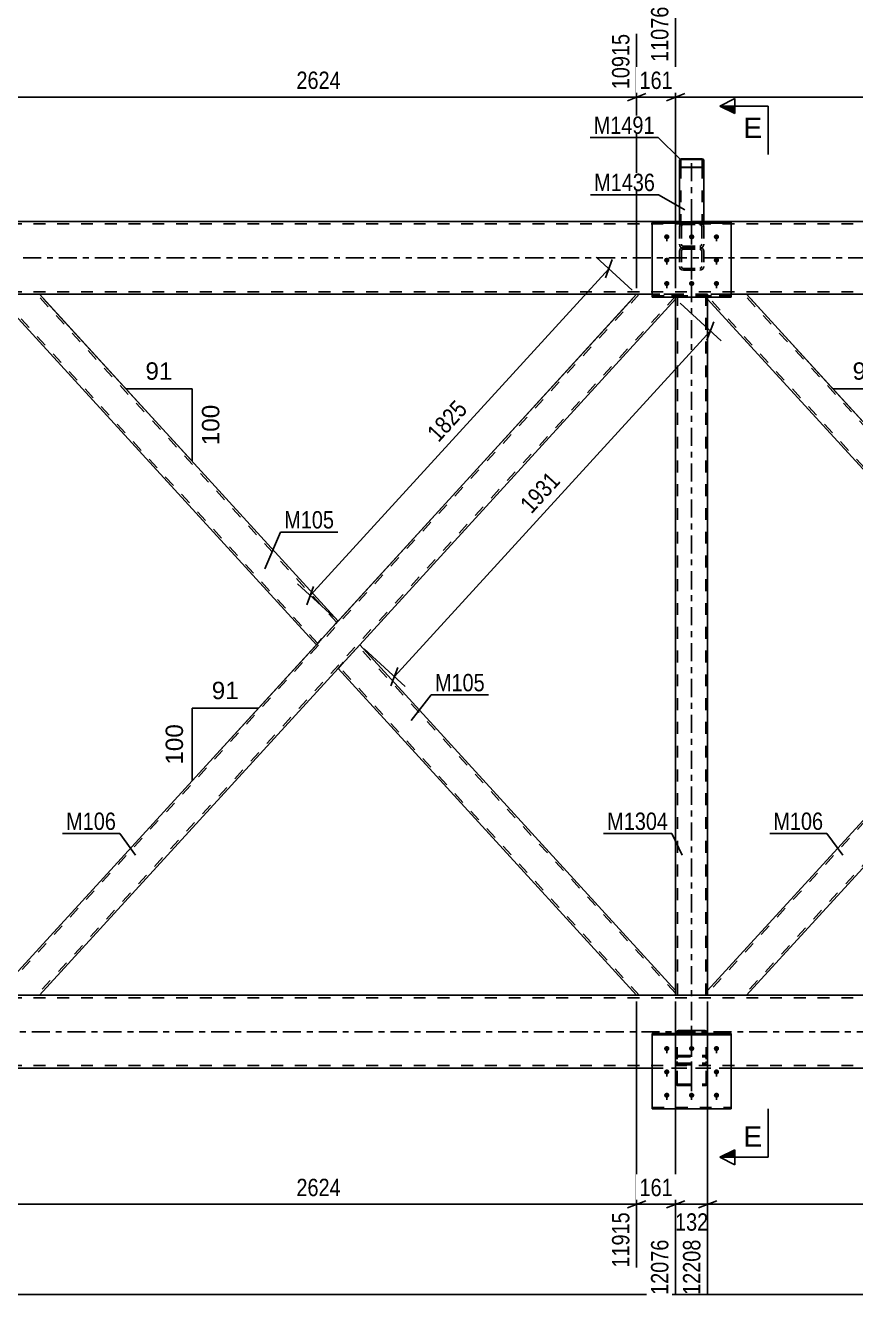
# Model space of a CAD drawing. Header units: millimetres. Extents: x -81 to 760, y -449 to 145.
# Drawn here: x 335.8 to 472.7, y -171.6 to 38.3 of the extents above; entities that cross this region are included whole.
import ezdxf

# ---------------------------------------------------------------- set-up
doc = ezdxf.new("R2010")
doc.units = ezdxf.units.MM
doc.linetypes.add('DXK_LINE_DOT2', pattern=[3.9198, 1.9599, -1.9599])
doc.linetypes.add('DXK_LINE_DOT3', pattern=[5.9187, 2.979, -0.9799, 0.9799, -0.9799])
doc.styles.add('Arial', font='ARIAL.TTF', dxfattribs={"height": 0.2})
doc.styles.add('Arial Narrow', font='ARIALN.TTF', dxfattribs={"height": 0.2})

# ---------------------------------------------------------------- blocks, each defined once
blk = doc.blocks.new('Part-122569792-3537 - 3516')
at = {"color": 2, "linetype": 'Continuous'}
for p, q in [((443.7, 16.23), (443.67, 16.16)), ((443.67, 16.16), (443.67, 5.95)), ((443.67, 15.05), (443.7, 14.99)), ((443.81, 16.28), (443.7, 16.23)), ((443.7, 14.99), (443.81, 14.93)), ((443.96, 16.32), (443.81, 16.28)), ((443.81, 14.93), (443.96, 14.89)), ((443.91, 16.16), (443.93, 16.19)), ((443.91, 16.16), (443.91, 15.05)), ((443.93, 15.02), (443.91, 15.05)), ((443.93, 16.19), (443.98, 16.22)), ((443.98, 14.99), (443.93, 15.02)), ((444.15, 16.34), (443.96, 16.32)), ((443.96, 14.89), (444.15, 14.88)), ((443.98, 16.22), (444.05, 16.24)), ((444.05, 14.97), (443.98, 14.99)), ((444.05, 16.24), (444.15, 16.25)), ((444.15, 14.97), (444.05, 14.97)), ((444.15, 16.34), (447.19, 16.34)), ((444.15, 16.25), (447.19, 16.25)), ((444.15, 14.97), (447.19, 14.97)), ((444.15, 14.88), (447.19, 14.88)), ((447.37, 16.32), (447.19, 16.34)), ((447.19, 16.25), (447.28, 16.24)), ((447.28, 14.97), (447.19, 14.97)), ((447.19, 14.88), (447.37, 14.89)), ((447.28, 16.24), (447.36, 16.22)), ((447.36, 14.99), (447.28, 14.97)), ((447.36, 16.22), (447.41, 16.19)), ((447.41, 15.02), (447.36, 14.99)), ((447.53, 16.28), (447.37, 16.32)), ((447.37, 14.89), (447.53, 14.93)), ((447.41, 16.19), (447.43, 16.16)), ((447.43, 15.05), (447.41, 15.02)), ((447.43, 16.16), (447.43, 15.05)), ((447.63, 16.23), (447.53, 16.28)), ((447.53, 14.93), (447.63, 14.99)), ((447.67, 16.16), (447.63, 16.23)), ((447.63, 14.99), (447.67, 15.05)), ((447.67, 16.16), (447.67, 5.95))]:
    blk.add_line(p, q, dxfattribs=at)
at = {"color": 7, "linetype": 'DXK_LINE_DOT2'}
for p, q in [((443.91, 15.05), (443.91, 5.69)), ((447.43, 15.05), (447.43, 5.69)), ((447.67, 6), (443.67, 6)), ((443.67, 5.95), (443.67, 5.69)), ((443.67, 5.83), (443.91, 5.83)), ((443.7, 5.62), (443.67, 5.69)), ((443.81, 5.57), (443.7, 5.62)), ((443.96, 5.53), (443.81, 5.57)), ((443.91, 5.69), (443.93, 5.66)), ((443.93, 5.66), (443.98, 5.63)), ((444.15, 5.51), (443.96, 5.53)), ((443.98, 5.63), (444.05, 5.61)), ((444.05, 5.61), (444.15, 5.6)), ((444.15, 5.6), (447.19, 5.6)), ((444.15, 5.51), (447.19, 5.51)), ((447.19, 5.6), (447.28, 5.61)), ((447.37, 5.53), (447.19, 5.51)), ((447.28, 5.61), (447.36, 5.63)), ((447.36, 5.63), (447.41, 5.66)), ((447.53, 5.57), (447.37, 5.53)), ((447.41, 5.66), (447.43, 5.69)), ((447.43, 5.83), (447.67, 5.83)), ((447.63, 5.62), (447.53, 5.57)), ((447.67, 5.69), (447.63, 5.62)), ((447.67, 5.95), (447.67, 5.69))]:
    blk.add_line(p, q, dxfattribs=at)
at = {"color": 7, "linetype": 'DXK_LINE_DOT3'}
blk.add_line((445.67, 15.61), (445.67, 5.51), dxfattribs=at)
blk = doc.blocks.new('Bolt-122569792-3679 - 3516')
at = {"linetype": 'Continuous'}
for points in [[(441.57, -129.97), (441.66, -129.98), (441.75, -130), (441.83, -130.05), (441.89, -130.1), (441.95, -130.17), (441.99, -130.25), (442, -130.34), (442, -130.42), (441.99, -130.51), (441.95, -130.59), (441.89, -130.66), (441.83, -130.72), (441.75, -130.76), (441.66, -130.79), (441.57, -130.79), (441.48, -130.79), (441.39, -130.76), (441.31, -130.72), (441.24, -130.66), (441.19, -130.59), (441.15, -130.51), (441.13, -130.42), (441.13, -130.34), (441.15, -130.25), (441.19, -130.17), (441.24, -130.1), (441.31, -130.05), (441.39, -130), (441.48, -129.98)], [(445.67, -129.97), (445.76, -129.98), (445.85, -130), (445.93, -130.05), (445.99, -130.1), (446.05, -130.17), (446.09, -130.25), (446.1, -130.34), (446.1, -130.42), (446.09, -130.51), (446.05, -130.59), (445.99, -130.66), (445.93, -130.72), (445.85, -130.76), (445.76, -130.79), (445.67, -130.79), (445.58, -130.79), (445.49, -130.76), (445.41, -130.72), (445.34, -130.66), (445.29, -130.59), (445.25, -130.51), (445.23, -130.42), (445.23, -130.34), (445.25, -130.25), (445.29, -130.17), (445.34, -130.1), (445.41, -130.05), (445.49, -130), (445.58, -129.98)], [(449.77, -129.97), (449.86, -129.98), (449.95, -130), (450.03, -130.05), (450.09, -130.1), (450.15, -130.17), (450.19, -130.25), (450.2, -130.34), (450.2, -130.42), (450.19, -130.51), (450.15, -130.59), (450.09, -130.66), (450.03, -130.72), (449.95, -130.76), (449.86, -130.79), (449.77, -130.79), (449.68, -130.79), (449.59, -130.76), (449.51, -130.72), (449.44, -130.66), (449.39, -130.59), (449.35, -130.51), (449.33, -130.42), (449.33, -130.34), (449.35, -130.25), (449.39, -130.17), (449.44, -130.1), (449.51, -130.05), (449.59, -130), (449.68, -129.98)], [(441.57, -133.82), (441.66, -133.83), (441.75, -133.86), (441.83, -133.9), (441.89, -133.96), (441.95, -134.03), (441.99, -134.11), (442, -134.19), (442, -134.28), (441.99, -134.36), (441.95, -134.44), (441.89, -134.51), (441.83, -134.57), (441.75, -134.61), (441.66, -134.64), (441.57, -134.65), (441.48, -134.64), (441.39, -134.61), (441.31, -134.57), (441.24, -134.51), (441.19, -134.44), (441.15, -134.36), (441.13, -134.28), (441.13, -134.19), (441.15, -134.11), (441.19, -134.03), (441.24, -133.96), (441.31, -133.9), (441.39, -133.86), (441.48, -133.83)], [(449.77, -133.82), (449.86, -133.83), (449.95, -133.86), (450.03, -133.9), (450.09, -133.96), (450.15, -134.03), (450.19, -134.11), (450.2, -134.19), (450.2, -134.28), (450.19, -134.36), (450.15, -134.44), (450.09, -134.51), (450.03, -134.57), (449.95, -134.61), (449.86, -134.64), (449.77, -134.65), (449.68, -134.64), (449.59, -134.61), (449.51, -134.57), (449.44, -134.51), (449.39, -134.44), (449.35, -134.36), (449.33, -134.28), (449.33, -134.19), (449.35, -134.11), (449.39, -134.03), (449.44, -133.96), (449.51, -133.9), (449.59, -133.86), (449.68, -133.83)], [(441.57, -137.67), (441.66, -137.68), (441.75, -137.71), (441.83, -137.75), (441.89, -137.81), (441.95, -137.88), (441.99, -137.96), (442, -138.04), (442, -138.13), (441.99, -138.21), (441.95, -138.29), (441.89, -138.36), (441.83, -138.42), (441.75, -138.46), (441.66, -138.49), (441.57, -138.5), (441.48, -138.49), (441.39, -138.46), (441.31, -138.42), (441.24, -138.36), (441.19, -138.29), (441.15, -138.21), (441.13, -138.13), (441.13, -138.04), (441.15, -137.96), (441.19, -137.88), (441.24, -137.81), (441.31, -137.75), (441.39, -137.71), (441.48, -137.68)], [(445.67, -137.67), (445.76, -137.68), (445.85, -137.71), (445.93, -137.75), (445.99, -137.81), (446.05, -137.88), (446.09, -137.96), (446.1, -138.04), (446.1, -138.13), (446.09, -138.21), (446.05, -138.29), (445.99, -138.36), (445.93, -138.42), (445.85, -138.46), (445.76, -138.49), (445.67, -138.5), (445.58, -138.49), (445.49, -138.46), (445.41, -138.42), (445.34, -138.36), (445.29, -138.29), (445.25, -138.21), (445.23, -138.13), (445.23, -138.04), (445.25, -137.96), (445.29, -137.88), (445.34, -137.81), (445.41, -137.75), (445.49, -137.71), (445.58, -137.68)], [(449.77, -137.67), (449.86, -137.68), (449.95, -137.71), (450.03, -137.75), (450.09, -137.81), (450.15, -137.88), (450.19, -137.96), (450.2, -138.04), (450.2, -138.13), (450.19, -138.21), (450.15, -138.29), (450.09, -138.36), (450.03, -138.42), (449.95, -138.46), (449.86, -138.49), (449.77, -138.5), (449.68, -138.49), (449.59, -138.46), (449.51, -138.42), (449.44, -138.36), (449.39, -138.29), (449.35, -138.21), (449.33, -138.13), (449.33, -138.04), (449.35, -137.96), (449.39, -137.88), (449.44, -137.81), (449.51, -137.75), (449.59, -137.71), (449.68, -137.68)]]:
    blk.add_hatch(color=1, dxfattribs=at).paths.add_polyline_path(points)
at = {"color": 1, "linetype": 'Continuous'}
for p, q in [((441.57, -129.98), (441.57, -131.12)), ((445.67, -129.98), (445.67, -131.12)), ((449.77, -129.98), (449.77, -131.12)), ((441.57, -133.84), (441.57, -134.97)), ((449.77, -133.84), (449.77, -134.97)), ((441.57, -137.69), (441.57, -138.82)), ((445.67, -137.69), (445.67, -138.82)), ((449.77, -137.69), (449.77, -138.82))]:
    blk.add_line(p, q, dxfattribs=at)
blk = doc.blocks.new('Bolt-122569792-3686 - 3516')
at = {"color": 1, "linetype": 'DXK_LINE_DOT2'}
for p, q in [((441.57, 3.87), (441.57, 2.74)), ((445.67, 3.87), (445.67, 2.74)), ((449.77, 3.87), (449.77, 2.74)), ((441.57, 0.02), (441.57, -1.11)), ((449.77, 0.02), (449.77, -1.11)), ((441.57, -3.83), (441.57, -4.97)), ((445.67, -3.83), (445.67, -4.97)), ((449.77, -3.83), (449.77, -4.97))]:
    blk.add_line(p, q, dxfattribs=at)
blk = doc.blocks.new('Bolt-122569792-3688 - 3516')
at = {"linetype": 'Continuous'}
for points in [[(441.57, 3.89), (441.66, 3.88), (441.75, 3.85), (441.83, 3.81), (441.89, 3.75), (441.95, 3.68), (441.99, 3.6), (442, 3.52), (442, 3.43), (441.99, 3.35), (441.95, 3.27), (441.89, 3.2), (441.83, 3.14), (441.75, 3.1), (441.66, 3.07), (441.57, 3.06), (441.48, 3.07), (441.39, 3.1), (441.31, 3.14), (441.24, 3.2), (441.19, 3.27), (441.15, 3.35), (441.13, 3.43), (441.13, 3.52), (441.15, 3.6), (441.19, 3.68), (441.24, 3.75), (441.31, 3.81), (441.39, 3.85), (441.48, 3.88)], [(445.67, 3.89), (445.76, 3.88), (445.85, 3.85), (445.93, 3.81), (445.99, 3.75), (446.05, 3.68), (446.09, 3.6), (446.1, 3.52), (446.1, 3.43), (446.09, 3.35), (446.05, 3.27), (445.99, 3.2), (445.93, 3.14), (445.85, 3.1), (445.76, 3.07), (445.67, 3.06), (445.58, 3.07), (445.49, 3.1), (445.41, 3.14), (445.34, 3.2), (445.29, 3.27), (445.25, 3.35), (445.23, 3.43), (445.23, 3.52), (445.25, 3.6), (445.29, 3.68), (445.34, 3.75), (445.41, 3.81), (445.49, 3.85), (445.58, 3.88)], [(449.77, 3.89), (449.86, 3.88), (449.95, 3.85), (450.03, 3.81), (450.09, 3.75), (450.15, 3.68), (450.19, 3.6), (450.2, 3.52), (450.2, 3.43), (450.19, 3.35), (450.15, 3.27), (450.09, 3.2), (450.03, 3.14), (449.95, 3.1), (449.86, 3.07), (449.77, 3.06), (449.68, 3.07), (449.59, 3.1), (449.51, 3.14), (449.44, 3.2), (449.39, 3.27), (449.35, 3.35), (449.33, 3.43), (449.33, 3.52), (449.35, 3.6), (449.39, 3.68), (449.44, 3.75), (449.51, 3.81), (449.59, 3.85), (449.68, 3.88)], [(441.57, 0.04), (441.66, 0.03), (441.75, 0), (441.83, -0.04), (441.89, -0.1), (441.95, -0.17), (441.99, -0.25), (442, -0.33), (442, -0.42), (441.99, -0.5), (441.95, -0.58), (441.89, -0.65), (441.83, -0.71), (441.75, -0.75), (441.66, -0.78), (441.57, -0.79), (441.48, -0.78), (441.39, -0.75), (441.31, -0.71), (441.24, -0.65), (441.19, -0.58), (441.15, -0.5), (441.13, -0.42), (441.13, -0.33), (441.15, -0.25), (441.19, -0.17), (441.24, -0.1), (441.31, -0.04), (441.39, 0), (441.48, 0.03)], [(449.77, 0.04), (449.86, 0.03), (449.95, 0), (450.03, -0.04), (450.09, -0.1), (450.15, -0.17), (450.19, -0.25), (450.2, -0.33), (450.2, -0.42), (450.19, -0.5), (450.15, -0.58), (450.09, -0.65), (450.03, -0.71), (449.95, -0.75), (449.86, -0.78), (449.77, -0.79), (449.68, -0.78), (449.59, -0.75), (449.51, -0.71), (449.44, -0.65), (449.39, -0.58), (449.35, -0.5), (449.33, -0.42), (449.33, -0.33), (449.35, -0.25), (449.39, -0.17), (449.44, -0.1), (449.51, -0.04), (449.59, 0), (449.68, 0.03)], [(441.57, -3.81), (441.66, -3.82), (441.75, -3.85), (441.83, -3.89), (441.89, -3.95), (441.95, -4.02), (441.99, -4.1), (442, -4.19), (442, -4.27), (441.99, -4.36), (441.95, -4.43), (441.89, -4.5), (441.83, -4.56), (441.75, -4.61), (441.66, -4.63), (441.57, -4.64), (441.48, -4.63), (441.39, -4.61), (441.31, -4.56), (441.24, -4.5), (441.19, -4.43), (441.15, -4.36), (441.13, -4.27), (441.13, -4.19), (441.15, -4.1), (441.19, -4.02), (441.24, -3.95), (441.31, -3.89), (441.39, -3.85), (441.48, -3.82)], [(445.67, -3.81), (445.76, -3.82), (445.85, -3.85), (445.93, -3.89), (445.99, -3.95), (446.05, -4.02), (446.09, -4.1), (446.1, -4.19), (446.1, -4.27), (446.09, -4.36), (446.05, -4.43), (445.99, -4.5), (445.93, -4.56), (445.85, -4.61), (445.76, -4.63), (445.67, -4.64), (445.58, -4.63), (445.49, -4.61), (445.41, -4.56), (445.34, -4.5), (445.29, -4.43), (445.25, -4.36), (445.23, -4.27), (445.23, -4.19), (445.25, -4.1), (445.29, -4.02), (445.34, -3.95), (445.41, -3.89), (445.49, -3.85), (445.58, -3.82)], [(449.77, -3.81), (449.86, -3.82), (449.95, -3.85), (450.03, -3.89), (450.09, -3.95), (450.15, -4.02), (450.19, -4.1), (450.2, -4.19), (450.2, -4.27), (450.19, -4.36), (450.15, -4.43), (450.09, -4.5), (450.03, -4.56), (449.95, -4.61), (449.86, -4.63), (449.77, -4.64), (449.68, -4.63), (449.59, -4.61), (449.51, -4.56), (449.44, -4.5), (449.39, -4.43), (449.35, -4.36), (449.33, -4.27), (449.33, -4.19), (449.35, -4.1), (449.39, -4.02), (449.44, -3.95), (449.51, -3.89), (449.59, -3.85), (449.68, -3.82)]]:
    blk.add_hatch(color=1, dxfattribs=at).paths.add_polyline_path(points)
at = {"color": 1, "linetype": 'Continuous'}
for p, q in [((441.57, 3.87), (441.57, 2.74)), ((445.67, 3.87), (445.67, 2.74)), ((449.77, 3.87), (449.77, 2.74)), ((441.57, 0.02), (441.57, -1.11)), ((449.77, 0.02), (449.77, -1.11)), ((441.57, -3.83), (441.57, -4.97)), ((445.67, -3.83), (445.67, -4.97)), ((449.77, -3.83), (449.77, -4.97))]:
    blk.add_line(p, q, dxfattribs=at)
blk = doc.blocks.new('Bolt-122569792-3687 - 3516')
at = {"color": 1, "linetype": 'DXK_LINE_DOT2'}
for p, q in [((441.57, -129.98), (441.57, -131.12)), ((445.67, -129.98), (445.67, -131.12)), ((449.77, -129.98), (449.77, -131.12)), ((441.57, -133.84), (441.57, -134.97)), ((449.77, -133.84), (449.77, -134.97)), ((441.57, -137.69), (441.57, -138.83)), ((445.67, -137.69), (445.67, -138.83)), ((449.77, -137.69), (449.77, -138.83))]:
    blk.add_line(p, q, dxfattribs=at)
blk = doc.blocks.new('Part-122569792-3715 - 3516')
at = {"color": 2, "linetype": 'Continuous'}
for p, q in [((443.67, 6), (0, 6)), ((578.17, 6), (447.67, 6)), ((439.17, -6), (218.83, -6)), ((578.17, -6), (452.17, -6))]:
    blk.add_line(p, q, dxfattribs=at)
at = {"color": 7, "linetype": 'DXK_LINE_DOT2'}
for p, q in [((578.17, 5.6), (0, 5.6)), ((447.67, 6), (443.67, 6)), ((578.17, -5.6), (0, -5.6)), ((452.17, -6), (439.17, -6))]:
    blk.add_line(p, q, dxfattribs=at)
at = {"color": 7, "linetype": 'DXK_LINE_DOT3'}
blk.add_line((-2, 0), (578.17, 0), dxfattribs=at)
blk = doc.blocks.new('Part-122569792-3720 - 3516')
at = {"color": 2, "linetype": 'Continuous'}
for p, q in [((578.17, -121.6), (-35.2, -121.6)), ((439.17, -133.6), (224.77, -133.6)), ((578.17, -133.6), (452.17, -133.6))]:
    blk.add_line(p, q, dxfattribs=at)
at = {"color": 7, "linetype": 'DXK_LINE_DOT2'}
for p, q in [((578.17, -122), (-40, -122)), ((578.17, -133.2), (-40, -133.2)), ((578.17, -133.6), (-27.5, -133.6)), ((452.17, -133.6), (439.17, -133.6))]:
    blk.add_line(p, q, dxfattribs=at)
at = {"color": 7, "linetype": 'DXK_LINE_DOT3'}
blk.add_line((-42, -127.6), (578.17, -127.6), dxfattribs=at)
blk = doc.blocks.new('Part-122569792-3852 - 3516')
at = {"color": 7, "linetype": 'DXK_LINE_DOT3'}
blk.add_line((445.67, 7.12), (445.67, -3.58), dxfattribs=at)
at = {"color": 7, "linetype": 'DXK_LINE_DOT2'}
for p, q in [((443.67, 5.15), (443.72, 5.41)), ((443.67, 5.15), (443.67, -1.43)), ((444.01, 5.28), (443.99, 5.15)), ((443.99, 5.15), (443.99, -1.43)), ((444.06, 5.78), (444.31, 5.83)), ((444.31, 5.49), (444.18, 5.46)), ((444.31, 5.83), (447.03, 5.83)), ((444.31, 5.49), (447.03, 5.49)), ((447.03, 5.83), (447.27, 5.78)), ((447.15, 5.46), (447.03, 5.49)), ((447.35, 5.15), (447.32, 5.28)), ((447.35, 5.15), (447.35, -1.43)), ((447.62, 5.41), (447.67, 5.15)), ((447.67, 5.15), (447.67, -1.43)), ((443.72, 1.99), (443.67, 2.25)), ((443.99, 2.25), (444.01, 2.12)), ((447.32, 2.12), (447.35, 2.25)), ((447.67, 2.25), (447.62, 1.99)), ((443.72, 1.35), (443.67, 1.12)), ((443.85, 1.55), (443.72, 1.35)), ((444.06, 1.68), (443.85, 1.55)), ((443.99, 1.12), (444.01, 1.24)), ((444.01, 1.24), (444.08, 1.33)), ((444.31, 1.72), (444.06, 1.68)), ((444.31, 1.57), (444.06, 1.62)), ((444.08, 1.33), (444.18, 1.4)), ((444.18, 1.94), (444.31, 1.91)), ((444.18, 1.4), (444.31, 1.42)), ((444.31, 1.91), (447.03, 1.91)), ((444.31, 1.72), (447.03, 1.72)), ((444.31, 1.57), (447.03, 1.57)), ((444.31, 1.42), (447.03, 1.42)), ((447.03, 1.91), (447.15, 1.94)), ((447.27, 1.68), (447.03, 1.72)), ((447.27, 1.62), (447.03, 1.57)), ((447.03, 1.42), (447.15, 1.4)), ((447.15, 1.4), (447.25, 1.33)), ((447.25, 1.33), (447.32, 1.24)), ((447.48, 1.55), (447.27, 1.68)), ((447.32, 1.24), (447.35, 1.12)), ((447.62, 1.35), (447.48, 1.55)), ((447.67, 1.12), (447.62, 1.35)), ((443.67, -1.43), (443.72, -1.66)), ((443.72, -1.66), (443.85, -1.86)), ((443.85, -1.86), (444.06, -1.99)), ((444.01, -1.55), (443.99, -1.43)), ((444.08, -1.65), (444.01, -1.55)), ((444.06, -1.99), (444.31, -2.04)), ((444.18, -1.71), (444.08, -1.65)), ((444.31, -1.74), (444.18, -1.71)), ((444.31, -1.74), (447.03, -1.74)), ((444.31, -2.04), (447.03, -2.04)), ((447.15, -1.71), (447.03, -1.74)), ((447.03, -2.04), (447.27, -1.99)), ((447.25, -1.65), (447.15, -1.71)), ((447.32, -1.55), (447.25, -1.65)), ((447.27, -1.99), (447.48, -1.86)), ((447.35, -1.43), (447.32, -1.55)), ((447.48, -1.86), (447.62, -1.66)), ((447.62, -1.66), (447.67, -1.43))]:
    blk.add_line(p, q, dxfattribs=at)
for centre, radius, start, end in [((444.33, 5.17), 0.662, 114.32, 159.2417), ((444.32, 5.16), 0.331, 114.32, 159.2417), ((447.01, 5.16), 0.331, 20.7583, 65.68), ((447, 5.17), 0.662, 20.7583, 65.68), ((444.32, 2.24), 0.331, 200.7583, 245.68), ((447.01, 2.24), 0.331, 294.32, 339.2417), ((444.33, 2.23), 0.662, 200.7583, 245.68), ((447, 2.23), 0.662, 294.32, 339.2417)]:
    blk.add_arc(centre, radius, start, end, dxfattribs=at)
blk = doc.blocks.new('Part-122569792-3723 - 3516')
at = {"color": 2, "linetype": 'Continuous'}
for p, q in [((452.17, -127.91), (439.17, -127.91)), ((439.17, -127.91), (439.17, -140.34)), ((452.17, -140.34), (452.17, -127.91)), ((439.17, -128.13), (452.17, -128.13)), ((439.17, -140.34), (452.17, -140.34))]:
    blk.add_line(p, q, dxfattribs=at)
at = {"color": 7, "linetype": 'DXK_LINE_DOT2'}
blk.add_line((439.17, -140.12), (452.17, -140.12), dxfattribs=at)
blk = doc.blocks.new('Part-122569792-3789 - 3516')
at = {"color": 7, "linetype": 'DXK_LINE_DOT2'}
for p, q in [((439.17, -6.48), (439.17, 5.95)), ((439.17, 5.95), (452.17, 5.95)), ((439.17, 5.73), (452.17, 5.73)), ((452.17, -6.48), (452.17, 5.95)), ((452.17, -6.26), (439.17, -6.26)), ((452.17, -6.48), (439.17, -6.48))]:
    blk.add_line(p, q, dxfattribs=at)
blk = doc.blocks.new('Part-122569792-3792 - 3516')
at = {"color": 7, "linetype": 'DXK_LINE_DOT2'}
for p, q in [((439.17, -140.34), (439.17, -127.91)), ((452.17, -127.91), (439.17, -127.91)), ((452.17, -140.34), (452.17, -127.91)), ((439.17, -128.13), (452.17, -128.13)), ((439.17, -140.12), (452.17, -140.12)), ((452.17, -140.34), (439.17, -140.34))]:
    blk.add_line(p, q, dxfattribs=at)
blk = doc.blocks.new('Part-122569792-3795 - 3516')
at = {"color": 2, "linetype": 'Continuous'}
for p, q in [((452.17, 5.95), (439.17, 5.95)), ((439.17, 5.95), (439.17, -6.48)), ((439.17, 5.73), (452.17, 5.73)), ((452.17, -6.48), (452.17, 5.95)), ((439.17, -6.48), (452.17, -6.48))]:
    blk.add_line(p, q, dxfattribs=at)
at = {"color": 7, "linetype": 'DXK_LINE_DOT2'}
blk.add_line((439.17, -6.26), (452.17, -6.26), dxfattribs=at)
blk = doc.blocks.new('Part-122569792-3798 - 3516')
at = {"color": 7, "linetype": 'DXK_LINE_DOT2'}
for p, q in [((443.06, -127.75), (443.03, -127.94)), ((443.03, -136.04), (443.03, -127.94)), ((443.27, -127.94), (443.29, -127.84)), ((443.27, -136.04), (443.27, -127.94)), ((443.29, -127.84), (443.34, -127.76)), ((443.51, -127.43), (443.32, -127.47)), ((443.34, -127.76), (443.41, -127.7)), ((443.41, -127.7), (443.51, -127.69)), ((443.51, -127.43), (447.83, -127.43)), ((443.51, -127.69), (447.83, -127.69)), ((448.01, -127.47), (447.83, -127.43)), ((447.83, -127.69), (447.92, -127.7)), ((447.92, -127.7), (448, -127.76)), ((448, -127.76), (448.05, -127.84)), ((448.05, -127.84), (448.07, -127.94)), ((448.07, -136.04), (448.07, -127.94)), ((448.31, -127.94), (448.27, -127.75)), ((448.31, -136.04), (448.31, -127.94)), ((443.03, -131.99), (443.06, -131.81)), ((443.06, -131.81), (443.17, -131.67)), ((443.17, -131.67), (443.32, -131.57)), ((443.29, -131.9), (443.27, -131.99)), ((443.34, -131.83), (443.29, -131.9)), ((443.32, -131.57), (443.51, -131.53)), ((443.41, -131.78), (443.34, -131.83)), ((443.51, -131.76), (443.41, -131.78)), ((443.51, -131.53), (447.83, -131.53)), ((443.51, -131.76), (447.83, -131.76)), ((447.83, -131.53), (448.01, -131.57)), ((447.92, -131.78), (447.83, -131.76)), ((448, -131.83), (447.92, -131.78)), ((448.05, -131.9), (448, -131.83)), ((448.01, -131.57), (448.17, -131.67)), ((448.07, -131.99), (448.05, -131.9)), ((448.17, -131.67), (448.27, -131.81)), ((448.27, -131.81), (448.31, -131.99)), ((443.03, -132.54), (443.06, -132.73)), ((443.29, -132.64), (443.27, -132.54)), ((443.34, -132.72), (443.29, -132.64)), ((443.32, -133.01), (443.51, -133.05)), ((443.41, -132.77), (443.34, -132.72)), ((443.51, -132.79), (443.41, -132.77)), ((443.51, -132.79), (447.83, -132.79)), ((443.51, -133.05), (447.83, -133.05)), ((447.92, -132.77), (447.83, -132.79)), ((447.83, -133.05), (448.01, -133.01)), ((448, -132.72), (447.92, -132.77)), ((448.05, -132.64), (448, -132.72)), ((448.07, -132.54), (448.05, -132.64)), ((448.27, -132.73), (448.31, -132.54)), ((443.06, -136.22), (443.03, -136.04)), ((443.17, -136.36), (443.06, -136.22)), ((443.32, -136.46), (443.17, -136.36)), ((443.27, -136.04), (443.29, -136.13)), ((443.29, -136.13), (443.34, -136.2)), ((443.34, -136.2), (443.41, -136.25)), ((443.41, -136.25), (443.51, -136.27)), ((443.51, -136.27), (447.83, -136.27)), ((447.83, -136.27), (447.92, -136.25)), ((447.92, -136.25), (448, -136.2)), ((448, -136.2), (448.05, -136.13)), ((448.17, -136.36), (448.01, -136.46)), ((448.05, -136.13), (448.07, -136.04)), ((448.27, -136.22), (448.17, -136.36)), ((448.31, -136.04), (448.27, -136.22)), ((443.51, -136.5), (443.32, -136.46)), ((443.51, -136.5), (447.83, -136.5)), ((448.01, -136.46), (447.83, -136.5))]:
    blk.add_line(p, q, dxfattribs=at)
at = {"color": 7, "linetype": 'DXK_LINE_DOT3'}
blk.add_line((445.67, -137.43), (445.67, -126.82), dxfattribs=at)
at = {"color": 7, "linetype": 'DXK_LINE_DOT2'}
for centre, start, end in [((443.53, -127.92), 114.32, 159.2417), ((447.81, -127.92), 20.7583, 65.68), ((443.53, -132.56), 200.7583, 245.68), ((447.81, -132.56), 294.32, 339.2417)]:
    blk.add_arc(centre, 0.496, start, end, dxfattribs=at)
blk = doc.blocks.new('Part-122569792-3801 - 3516')
at = {"color": 7, "linetype": 'DXK_LINE_DOT3'}
blk.add_line((445.67, -3.58), (445.67, 7.12), dxfattribs=at)
at = {"color": 7, "linetype": 'DXK_LINE_DOT2'}
for p, q in [((443.71, 5.35), (443.67, 5.15)), ((443.67, 5.15), (443.67, -1.43)), ((443.72, 5.41), (443.71, 5.35)), ((443.99, 5.15), (444.01, 5.28)), ((443.99, 5.15), (443.99, -1.43)), ((444.31, 5.83), (444.06, 5.77)), ((444.18, 5.46), (444.31, 5.49)), ((444.31, 5.83), (447.03, 5.83)), ((444.31, 5.49), (447.03, 5.49)), ((447.27, 5.77), (447.03, 5.83)), ((447.03, 5.49), (447.15, 5.46)), ((447.32, 5.28), (447.35, 5.15)), ((447.35, 5.15), (447.35, -1.43)), ((447.63, 5.35), (447.62, 5.41)), ((447.67, 5.15), (447.63, 5.35)), ((447.67, 5.15), (447.67, -1.43)), ((443.67, 2.25), (443.72, 1.99)), ((444.01, 2.12), (443.99, 2.25)), ((447.35, 2.25), (447.32, 2.12)), ((447.62, 1.99), (447.67, 2.25)), ((443.67, 1.12), (443.72, 1.35)), ((443.72, 1.35), (443.85, 1.55)), ((443.85, 1.55), (444.06, 1.68)), ((444.01, 1.24), (443.99, 1.12)), ((444.08, 1.33), (444.01, 1.24)), ((444.06, 1.68), (444.31, 1.72)), ((444.06, 1.62), (444.31, 1.57)), ((444.18, 1.4), (444.08, 1.33)), ((444.31, 1.91), (444.18, 1.94)), ((444.31, 1.42), (444.18, 1.4)), ((444.31, 1.91), (447.03, 1.91)), ((444.31, 1.72), (447.03, 1.72)), ((444.31, 1.57), (447.03, 1.57)), ((444.31, 1.42), (447.03, 1.42)), ((447.15, 1.94), (447.03, 1.91)), ((447.03, 1.72), (447.27, 1.68)), ((447.03, 1.57), (447.27, 1.62)), ((447.15, 1.4), (447.03, 1.42)), ((447.25, 1.33), (447.15, 1.4)), ((447.32, 1.24), (447.25, 1.33)), ((447.27, 1.68), (447.48, 1.55)), ((447.35, 1.12), (447.32, 1.24)), ((447.48, 1.55), (447.62, 1.35)), ((447.62, 1.35), (447.67, 1.12)), ((443.72, -1.67), (443.67, -1.43)), ((443.85, -1.86), (443.72, -1.67)), ((444.06, -1.99), (443.85, -1.86)), ((443.99, -1.43), (444.01, -1.55)), ((444.01, -1.55), (444.08, -1.65)), ((444.31, -2.04), (444.06, -1.99)), ((444.08, -1.65), (444.18, -1.71)), ((444.18, -1.71), (444.31, -1.74)), ((444.31, -1.74), (447.03, -1.74)), ((444.31, -2.04), (447.03, -2.04)), ((447.03, -1.74), (447.15, -1.71)), ((447.27, -1.99), (447.03, -2.04)), ((447.15, -1.71), (447.25, -1.65)), ((447.25, -1.65), (447.32, -1.55)), ((447.48, -1.86), (447.27, -1.99)), ((447.32, -1.55), (447.35, -1.43)), ((447.62, -1.67), (447.48, -1.86)), ((447.67, -1.43), (447.62, -1.67))]:
    blk.add_line(p, q, dxfattribs=at)
for centre, radius, start, end in [((444.33, 5.17), 0.662, 114.32, 159.2417), ((444.32, 5.16), 0.331, 114.32, 159.2417), ((447.01, 5.16), 0.331, 20.7583, 65.68), ((447, 5.17), 0.662, 20.7583, 65.68), ((444.32, 2.24), 0.331, 200.7583, 245.68), ((447.01, 2.24), 0.331, 294.32, 339.2417), ((444.33, 2.23), 0.662, 200.7583, 245.68), ((447, 2.23), 0.662, 294.32, 339.2417)]:
    blk.add_arc(centre, radius, start, end, dxfattribs=at)
blk = doc.blocks.new('Part-122569792-3831 - 3516')
at = {"color": 2, "linetype": 'Continuous'}
for p, q in [((390.91, -63.8), (387.33, -67.71)), ((443.03, -120.8), (390.91, -63.8)), ((436.6, -121.6), (387.33, -67.71)), ((443.03, -121.6), (443.03, -120.8))]:
    blk.add_line(p, q, dxfattribs=at)
at = {"color": 7, "linetype": 'DXK_LINE_DOT2'}
for p, q in [((443.03, -121.27), (390.69, -64.04)), ((387.55, -67.48), (387.57, -67.46)), ((437.04, -121.6), (387.55, -67.48)), ((443.03, -121.6), (436.6, -121.6)), ((443.03, -121.6), (443.03, -121.57))]:
    blk.add_line(p, q, dxfattribs=at)
blk = doc.blocks.new('Part-122569792-3849 - 3516')
at = {"color": 2, "linetype": 'Continuous'}
for p, q in [((443.03, -127.91), (443.06, -127.74)), ((443.32, -127.47), (443.51, -127.43)), ((443.51, -127.43), (447.83, -127.43)), ((447.83, -127.43), (448.01, -127.47)), ((448.27, -127.74), (448.3, -127.91))]:
    blk.add_line(p, q, dxfattribs=at)
at = {"color": 7, "linetype": 'DXK_LINE_DOT2'}
for p, q in [((443.03, -127.94), (443.03, -127.91)), ((443.03, -136.04), (443.03, -127.94)), ((443.29, -127.84), (443.27, -127.94)), ((443.27, -136.04), (443.27, -127.94)), ((443.34, -127.76), (443.29, -127.84)), ((443.41, -127.7), (443.34, -127.76)), ((443.51, -127.68), (443.41, -127.7)), ((443.51, -127.68), (447.83, -127.68)), ((447.92, -127.7), (447.83, -127.68)), ((448, -127.76), (447.92, -127.7)), ((448.05, -127.84), (448, -127.76)), ((448.07, -127.94), (448.05, -127.84)), ((448.07, -136.04), (448.07, -127.94)), ((448.3, -127.91), (448.31, -127.94)), ((448.31, -136.04), (448.31, -127.94)), ((443.06, -131.81), (443.03, -131.98)), ((443.17, -131.67), (443.06, -131.81)), ((443.32, -131.57), (443.17, -131.67)), ((443.27, -131.98), (443.29, -131.9)), ((443.29, -131.9), (443.34, -131.83)), ((443.51, -131.53), (443.32, -131.57)), ((443.34, -131.83), (443.41, -131.78)), ((443.41, -131.78), (443.51, -131.76)), ((443.51, -131.53), (447.83, -131.53)), ((443.51, -131.76), (447.83, -131.76)), ((448.01, -131.57), (447.83, -131.53)), ((447.83, -131.76), (447.92, -131.78)), ((447.92, -131.78), (448, -131.83)), ((448, -131.83), (448.05, -131.9)), ((448.17, -131.67), (448.01, -131.57)), ((448.05, -131.9), (448.07, -131.98)), ((448.27, -131.81), (448.17, -131.67)), ((448.31, -131.98), (448.27, -131.81)), ((443.06, -132.73), (443.03, -132.54)), ((443.27, -132.54), (443.29, -132.64)), ((443.29, -132.64), (443.34, -132.72)), ((443.51, -133.05), (443.32, -133.01)), ((443.34, -132.72), (443.41, -132.77)), ((443.41, -132.77), (443.51, -132.79)), ((443.51, -132.79), (447.83, -132.79)), ((443.51, -133.05), (447.83, -133.05)), ((447.83, -132.79), (447.92, -132.77)), ((448.01, -133.01), (447.83, -133.05)), ((447.92, -132.77), (448, -132.72)), ((448, -132.72), (448.05, -132.64)), ((448.05, -132.64), (448.07, -132.54)), ((448.31, -132.54), (448.27, -132.73)), ((443.03, -136.04), (443.06, -136.22)), ((443.06, -136.22), (443.17, -136.36)), ((443.17, -136.36), (443.32, -136.46)), ((443.29, -136.13), (443.27, -136.04)), ((443.34, -136.2), (443.29, -136.13)), ((443.41, -136.25), (443.34, -136.2)), ((443.51, -136.27), (443.41, -136.25)), ((443.51, -136.27), (447.83, -136.27)), ((447.92, -136.25), (447.83, -136.27)), ((448, -136.2), (447.92, -136.25)), ((448.05, -136.13), (448, -136.2)), ((448.01, -136.46), (448.17, -136.36)), ((448.07, -136.04), (448.05, -136.13)), ((448.17, -136.36), (448.27, -136.22)), ((448.27, -136.22), (448.31, -136.04)), ((443.32, -136.46), (443.51, -136.5)), ((443.51, -136.5), (447.83, -136.5)), ((447.83, -136.5), (448.01, -136.46))]:
    blk.add_line(p, q, dxfattribs=at)
at = {"color": 7, "linetype": 'DXK_LINE_DOT3'}
blk.add_line((445.67, -126.82), (445.67, -137.43), dxfattribs=at)
at = {"color": 2, "linetype": 'Continuous'}
for centre, start, end in [((443.53, -127.92), 114.3199, 159.2417), ((447.81, -127.92), 20.7583, 65.6801)]:
    blk.add_arc(centre, 0.496, start, end, dxfattribs=at)
at = {"color": 7, "linetype": 'DXK_LINE_DOT2'}
for centre, start, end in [((443.53, -132.56), 200.7583, 245.6801), ((447.81, -132.56), 294.3199, 339.2417)]:
    blk.add_arc(centre, 0.496, start, end, dxfattribs=at)
blk = doc.blocks.new('Part-122569792-3866 - 3516')
at = {"color": 7, "linetype": 'DXK_LINE_DOT3'}
blk.add_line((445.67, -131.6), (445.67, 4), dxfattribs=at)
at = {"color": 7, "linetype": 'DXK_LINE_DOT2'}
for p, q in [((448.31, -6), (443.03, -6)), ((443.03, -6.8), (443.03, -6)), ((443.35, -121.6), (443.35, -6)), ((447.99, -121.6), (447.99, -6)), ((448.31, -6.8), (448.31, -6)), ((443.03, -121.6), (443.03, -120.8)), ((448.31, -121.6), (443.03, -121.6)), ((448.31, -121.6), (448.31, -120.8))]:
    blk.add_line(p, q, dxfattribs=at)
at = {"color": 2, "linetype": 'Continuous'}
for p, q in [((443.03, -120.8), (443.03, -6.8)), ((448.31, -120.8), (448.31, -6.8))]:
    blk.add_line(p, q, dxfattribs=at)
blk = doc.blocks.new('Part-122569792-3891 - 3516')
at = {"color": 7, "linetype": 'DXK_LINE_DOT2'}
for p, q in [((553.7, -6), (448.31, -121.27)), ((559.69, -6), (553.27, -6)), ((559.69, -6.33), (454.3, -121.6)), ((504, -59.89), (500.42, -63.8)), ((507.58, -63.8), (504, -67.71)), ((454.73, -121.6), (448.31, -121.6))]:
    blk.add_line(p, q, dxfattribs=at)
at = {"color": 2, "linetype": 'Continuous'}
for p, q in [((553.27, -6), (504, -59.89)), ((559.69, -6.8), (559.69, -6)), ((559.69, -6.8), (507.58, -63.8)), ((500.42, -63.8), (448.31, -120.8)), ((504, -67.71), (454.73, -121.6)), ((448.31, -121.6), (448.31, -120.8))]:
    blk.add_line(p, q, dxfattribs=at)
blk = doc.blocks.new('Part-122569792-3896 - 3516')
at = {"color": 7, "linetype": 'DXK_LINE_DOT2'}
for p, q in [((454.73, -6), (448.31, -6)), ((448.31, -6.48), (448.31, -6)), ((503.78, -60.12), (454.3, -6)), ((500.64, -63.56), (448.31, -6.33)), ((503.97, -59.92), (503.57, -60.36)), ((500.64, -63.56), (500.66, -63.54))]:
    blk.add_line(p, q, dxfattribs=at)
at = {"color": 2, "linetype": 'Continuous'}
for p, q in [((504, -59.89), (454.73, -6)), ((448.31, -6.8), (448.31, -6.48)), ((500.42, -63.8), (448.31, -6.8)), ((503.57, -60.36), (500.42, -63.8)), ((504, -59.89), (503.57, -60.36))]:
    blk.add_line(p, q, dxfattribs=at)
blk = doc.blocks.new('Part-122569792-3901 - 3516')
at = {"color": 2, "linetype": 'Continuous'}
for p, q in [((331.64, -6.8), (331.64, -6)), ((387.33, -59.89), (338.06, -6)), ((383.76, -63.8), (331.64, -6.8)), ((386.9, -60.36), (383.76, -63.8)), ((387.33, -59.89), (386.9, -60.36))]:
    blk.add_line(p, q, dxfattribs=at)
at = {"color": 7, "linetype": 'DXK_LINE_DOT2'}
for p, q in [((338.06, -6), (331.64, -6)), ((387.12, -60.12), (337.63, -6)), ((383.97, -63.56), (331.64, -6.33)), ((387.3, -59.92), (386.9, -60.36)), ((383.97, -63.56), (383.99, -63.54))]:
    blk.add_line(p, q, dxfattribs=at)
blk = doc.blocks.new('Part-122569792-3906 - 3516')
at = {"color": 7, "linetype": 'DXK_LINE_DOT2'}
for p, q in [((437.04, -6), (331.64, -121.27)), ((443.03, -6), (436.6, -6)), ((443.03, -6.48), (443.03, -6)), ((443.03, -6.33), (337.63, -121.6)), ((387.33, -59.89), (383.76, -63.8)), ((390.91, -63.8), (387.33, -67.71)), ((338.06, -121.6), (331.64, -121.6))]:
    blk.add_line(p, q, dxfattribs=at)
at = {"color": 2, "linetype": 'Continuous'}
for p, q in [((436.6, -6), (387.33, -59.89)), ((443.03, -6.8), (390.91, -63.8)), ((443.03, -6.52), (443.03, -6.48)), ((443.03, -6.8), (443.03, -6.52)), ((383.76, -63.8), (331.64, -120.8)), ((387.33, -67.71), (338.06, -121.6)), ((331.64, -121.6), (331.64, -120.8))]:
    blk.add_line(p, q, dxfattribs=at)
blk = doc.blocks.new('StraightDimension-122569792-8495 - 3516')
at = {"color": 7, "linetype": 'Continuous'}
for p, q in [((331.64, -122.6), (331.64, -169.18)), ((436.6, -122.6), (436.6, -166.51)), ((333.14, -155.47), (330.14, -156.67)), ((331.64, -156.07), (436.6, -156.07)), ((435.1, -156.67), (438.1, -155.47))]:
    blk.add_line(p, q, dxfattribs=at)
at = {"color": 0}
blk.add_wipeout([(388.38, -155.32), (388.38, -151.12), (379.87, -151.12), (379.87, -155.32)], dxfattribs=at)
at = {"color": 0, "linetype": 'Continuous'}
blk.add_wipeout([(436, -156.77), (431.8, -156.77), (431.8, -167.11), (436, -167.11)], dxfattribs=at)
at = {"color": 3, "style": 'Arial Narrow'}
blk.add_text('2624', height=2.863, dxfattribs=at).set_placement((380.47, -154.72))
at = {"color": 3, "linetype": 'Continuous', "style": 'Arial Narrow'}
blk.add_text('11915', height=2.863, rotation=90.0002, dxfattribs=at).set_placement((435.4, -166.51))
blk = doc.blocks.new('AngleDimension-122569792-4580 - 3516')
at = {"color": 7, "linetype": 'Continuous'}
for p, q in [((435.93, -6.74), (374.19, -74.26)), ((363.26, -74.26), (374.19, -74.26)), ((363.26, -86.21), (374.19, -74.26)), ((363.26, -86.21), (363.26, -74.26))]:
    blk.add_line(p, q, dxfattribs=at)
at = {"color": 0}
for points in [[(371.55, -73.36), (371.55, -69.16), (365.9, -69.16), (365.9, -73.36)], [(362.36, -76.3), (358.16, -76.3), (358.16, -84.17), (362.36, -84.17)]]:
    blk.add_wipeout(points, dxfattribs=at)
at = {"color": 3, "style": 'Arial'}
blk.add_text('91', height=2.865, dxfattribs=at).set_placement((366.5, -72.76))
blk.add_text('100', height=2.865, rotation=90.0002, dxfattribs=at).set_placement((361.76, -83.57))
blk = doc.blocks.new('AngleDimension-122569792-4592 - 3516')
at = {"color": 7, "linetype": 'Continuous'}
for p, q in [((455.41, -6.74), (468.98, -21.59)), ((479.91, -21.59), (468.98, -21.59)), ((479.91, -33.54), (468.98, -21.59)), ((479.91, -33.54), (479.91, -21.59))]:
    blk.add_line(p, q, dxfattribs=at)
at = {"color": 0}
for points in [[(477.27, -20.69), (477.27, -16.49), (471.62, -16.49), (471.62, -20.69)], [(485.01, -23.63), (480.81, -23.63), (480.81, -31.5), (485.01, -31.5)]]:
    blk.add_wipeout(points, dxfattribs=at)
at = {"color": 3, "style": 'Arial'}
blk.add_text('91', height=2.865, dxfattribs=at).set_placement((472.22, -20.09))
blk.add_text('100', height=2.865, rotation=90.0002, dxfattribs=at).set_placement((484.41, -30.9))
blk = doc.blocks.new('StraightDimension-122569792-8911 - 3516')
at = {"color": 7, "linetype": 'Continuous'}
for p, q in [((436.6, -5), (436.6, 36.95)), ((331.64, -5), (331.64, 35.12)), ((333.14, 27.11), (330.14, 25.91)), ((331.64, 26.51), (436.6, 26.51)), ((435.1, 25.91), (438.1, 27.11))]:
    blk.add_line(p, q, dxfattribs=at)
at = {"color": 0, "linetype": 'Continuous'}
blk.add_wipeout([(436, 37.55), (431.8, 37.55), (431.8, 27.21), (436, 27.21)], dxfattribs=at)
at = {"color": 0}
blk.add_wipeout([(388.38, 27.26), (388.38, 31.46), (379.87, 31.46), (379.87, 27.26)], dxfattribs=at)
at = {"color": 3, "linetype": 'Continuous', "style": 'Arial Narrow'}
blk.add_text('10915', height=2.863, rotation=90.0002, dxfattribs=at).set_placement((435.4, 27.81))
at = {"color": 3, "style": 'Arial Narrow'}
blk.add_text('2624', height=2.863, dxfattribs=at).set_placement((380.47, 27.86))
blk = doc.blocks.new('StraightDimension-122569792-8493 - 3516')
at = {"color": 7, "linetype": 'Continuous'}
for p, q in [((443.03, -122.6), (443.03, -171.01)), ((448.31, -122.6), (448.31, -171.01)), ((441.53, -156.67), (444.53, -155.47)), ((443.03, -156.07), (448.31, -156.07)), ((449.81, -155.47), (446.81, -156.67))]:
    blk.add_line(p, q, dxfattribs=at)
at = {"color": 0}
blk.add_wipeout([(449.01, -161.02), (449.01, -156.82), (442.33, -156.82), (442.33, -161.02)], dxfattribs=at)
at = {"color": 0, "linetype": 'Continuous'}
blk.add_wipeout([(447.71, -161.27), (443.51, -161.27), (443.51, -171.61), (447.71, -171.61)], dxfattribs=at)
at = {"color": 3, "style": 'Arial Narrow'}
blk.add_text('132', height=2.863, dxfattribs=at).set_placement((442.93, -160.42))
at = {"color": 3, "linetype": 'Continuous', "style": 'Arial Narrow'}
blk.add_text('12208', height=2.863, rotation=90.0002, dxfattribs=at).set_placement((447.11, -171.01))
blk = doc.blocks.new('StraightDimension-122569792-8492 - 3516')
at = {"color": 7, "linetype": 'Continuous'}
for p, q in [((448.31, -122.6), (448.31, -171.01)), ((553.27, -122.6), (553.27, -166.51)), ((449.81, -155.47), (446.81, -156.67)), ((448.31, -156.07), (553.27, -156.07)), ((551.77, -156.67), (554.77, -155.47))]:
    blk.add_line(p, q, dxfattribs=at)
at = {"color": 0}
blk.add_wipeout([(505.05, -155.32), (505.05, -151.12), (496.53, -151.12), (496.53, -155.32)], dxfattribs=at)
at = {"color": 0, "linetype": 'Continuous'}
blk.add_wipeout([(552.67, -156.77), (548.47, -156.77), (548.47, -167.11), (552.67, -167.11)], dxfattribs=at)
at = {"color": 3, "style": 'Arial Narrow'}
blk.add_text('2624', height=2.863, dxfattribs=at).set_placement((497.13, -154.72))
at = {"color": 3, "linetype": 'Continuous', "style": 'Arial Narrow'}
blk.add_text('14832', height=2.863, rotation=90.0002, dxfattribs=at).set_placement((552.07, -166.51))
blk = doc.blocks.new('StraightDimension-122569792-4202 - 3516')
at = {"color": 7, "linetype": 'Continuous'}
for p, q in [((443.77, -7.47), (450.53, -13.66)), ((396.64, -69.04), (448.76, -12.04)), ((448.19, -13.55), (449.33, -10.53)), ((391.65, -64.47), (398.42, -70.66)), ((397.21, -67.53), (396.07, -70.55))]:
    blk.add_line(p, q, dxfattribs=at)
at = {"color": 0}
blk.add_wipeout([(425.02, -36.89), (421.92, -34.06), (416.18, -40.34), (419.28, -43.18)], dxfattribs=at)
at = {"color": 3, "style": 'Arial Narrow'}
blk.add_text('1931', height=2.863, rotation=47.5612, dxfattribs=at).set_placement((419.24, -42.33))
blk = doc.blocks.new('StraightDimension-122569792-4217 - 3516')
at = {"color": 7, "linetype": 'Continuous'}
for p, q in [((435.87, -5.33), (429.9, 0.13)), ((382.74, -55.68), (432.01, -1.8)), ((431.44, -3.31), (432.58, -0.28)), ((386.6, -59.21), (380.63, -53.76)), ((383.31, -54.17), (382.17, -57.2))]:
    blk.add_line(p, q, dxfattribs=at)
at = {"color": 0}
blk.add_wipeout([(409.69, -25.09), (406.59, -22.26), (400.85, -28.54), (403.95, -31.37)], dxfattribs=at)
at = {"color": 3, "style": 'Arial Narrow'}
blk.add_text('1825', height=2.863, rotation=47.5612, dxfattribs=at).set_placement((403.91, -30.53))
blk = doc.blocks.new('AngleDimension-122569792-4588 - 3516')
at = {"color": 7, "linetype": 'Continuous'}
for p, q in [((338.74, -6.74), (352.32, -21.59)), ((363.25, -21.59), (352.32, -21.59)), ((363.25, -33.54), (352.32, -21.59)), ((363.25, -33.54), (363.25, -21.59))]:
    blk.add_line(p, q, dxfattribs=at)
at = {"color": 0}
for points in [[(360.6, -20.69), (360.6, -16.49), (354.96, -16.49), (354.96, -20.69)], [(368.35, -23.63), (364.15, -23.63), (364.15, -31.5), (368.35, -31.5)]]:
    blk.add_wipeout(points, dxfattribs=at)
at = {"color": 3, "style": 'Arial'}
blk.add_text('91', height=2.865, dxfattribs=at).set_placement((355.56, -20.09))
blk.add_text('100', height=2.865, rotation=90.0002, dxfattribs=at).set_placement((367.75, -30.9))
blk = doc.blocks.new('StraightDimension-122569792-4756 - 3516')
at = {"color": 7, "linetype": 'Continuous'}
blk.add_line((-41, -170.95), (597.27, -170.95), dxfattribs=at)
blk = doc.blocks.new('StraightDimension-122569792-8494 - 3516')
at = {"color": 7, "linetype": 'Continuous'}
for p, q in [((436.6, -122.6), (436.6, -166.51)), ((443.03, -122.6), (443.03, -171.01)), ((435.1, -156.67), (438.1, -155.47)), ((436.6, -156.07), (443.03, -156.07)), ((444.53, -155.47), (441.53, -156.67))]:
    blk.add_line(p, q, dxfattribs=at)
at = {"color": 0}
blk.add_wipeout([(443.16, -155.32), (443.16, -151.12), (436.47, -151.12), (436.47, -155.32)], dxfattribs=at)
at = {"color": 0, "linetype": 'Continuous'}
blk.add_wipeout([(442.43, -161.27), (438.23, -161.27), (438.23, -171.61), (442.43, -171.61)], dxfattribs=at)
at = {"color": 3, "style": 'Arial Narrow'}
blk.add_text('161', height=2.863, dxfattribs=at).set_placement((437.07, -154.72))
at = {"color": 3, "linetype": 'Continuous', "style": 'Arial Narrow'}
blk.add_text('12076', height=2.863, rotation=90.0002, dxfattribs=at).set_placement((441.83, -171.01))
blk = doc.blocks.new('StraightDimension-122569792-8909 - 3516')
at = {"color": 7, "linetype": 'Continuous'}
for p, q in [((443.03, -5), (443.03, 41.45)), ((553.27, -5), (553.27, 36.95)), ((444.53, 27.11), (441.53, 25.91)), ((443.03, 26.51), (553.27, 26.51)), ((551.77, 25.91), (554.77, 27.11))]:
    blk.add_line(p, q, dxfattribs=at)
at = {"color": 0, "linetype": 'Continuous'}
blk.add_wipeout([(552.67, 37.55), (548.47, 37.55), (548.47, 27.21), (552.67, 27.21)], dxfattribs=at)
at = {"color": 0}
blk.add_wipeout([(502.41, 27.26), (502.41, 31.46), (493.89, 31.46), (493.89, 27.26)], dxfattribs=at)
at = {"color": 3, "linetype": 'Continuous', "style": 'Arial Narrow'}
blk.add_text('13832', height=2.863, rotation=90.0002, dxfattribs=at).set_placement((552.07, 27.81))
at = {"color": 3, "style": 'Arial Narrow'}
blk.add_text('2756', height=2.863, dxfattribs=at).set_placement((494.49, 27.86))
blk = doc.blocks.new('StraightDimension-122569792-8910 - 3516')
at = {"color": 7, "linetype": 'Continuous'}
for p, q in [((443.03, -5), (443.03, 41.45)), ((436.6, -5), (436.6, 36.95)), ((435.1, 25.91), (438.1, 27.11)), ((436.6, 26.51), (443.03, 26.51)), ((444.53, 27.11), (441.53, 25.91))]:
    blk.add_line(p, q, dxfattribs=at)
at = {"color": 0}
blk.add_wipeout([(443.16, 27.26), (443.16, 31.46), (436.47, 31.46), (436.47, 27.26)], dxfattribs=at)
at = {"color": 0, "linetype": 'Continuous'}
blk.add_wipeout([(442.43, 42.05), (438.23, 42.05), (438.23, 31.71), (442.43, 31.71)], dxfattribs=at)
at = {"color": 3, "linetype": 'Continuous', "style": 'Arial Narrow'}
blk.add_text('11076', height=2.863, rotation=90.0002, dxfattribs=at).set_placement((441.83, 32.31))
at = {"color": 3, "style": 'Arial Narrow'}
blk.add_text('161', height=2.863, dxfattribs=at).set_placement((437.07, 27.86))
blk = doc.blocks.new('Mark-122569792-3523 - 3516')
at = {"color": 0}
blk.add_wipeout([(439.57, 20.45), (439.57, 23.45), (429.52, 23.45), (429.52, 20.45)], dxfattribs=at)
blk.add_wipeout([(439.57, 20.45), (439.57, 23.45), (429.52, 23.45), (429.52, 20.45)], dxfattribs=at)
at = {"color": 30, "linetype": 'Continuous'}
for p in [(428.92, 19.85), (443.71, 16.31)]:
    blk.add_line(p, (440.17, 19.85), dxfattribs=at)
at = {"color": 3, "style": 'Arial Narrow'}
blk.add_text('M1491', height=2.863, dxfattribs=at).set_placement((429.52, 20.45))
blk = doc.blocks.new('Mark-122569792-3533 - 3516')
at = {"color": 0}
blk.add_wipeout([(439.63, 11.02), (439.63, 14.02), (429.58, 14.02), (429.58, 11.02)], dxfattribs=at)
blk.add_wipeout([(439.63, 11.02), (439.63, 14.02), (429.58, 14.02), (429.58, 11.02)], dxfattribs=at)
at = {"color": 30, "linetype": 'Continuous'}
for p in [(428.98, 10.42), (444.56, 7.92)]:
    blk.add_line(p, (440.23, 10.42), dxfattribs=at)
at = {"color": 3, "style": 'Arial Narrow'}
blk.add_text('M1436', height=2.863, dxfattribs=at).set_placement((429.58, 11.02))
blk = doc.blocks.new('Mark-122569792-3862 - 3516')
at = {"color": 0}
blk.add_wipeout([(441.79, -94.33), (441.79, -91.33), (431.74, -91.33), (431.74, -94.33)], dxfattribs=at)
blk.add_wipeout([(441.79, -94.33), (441.79, -91.33), (431.74, -91.33), (431.74, -94.33)], dxfattribs=at)
at = {"color": 30, "linetype": 'Continuous'}
for p in [(431.14, -94.93), (444.1, -98.47)]:
    blk.add_line(p, (442.39, -94.93), dxfattribs=at)
at = {"color": 3, "style": 'Arial Narrow'}
blk.add_text('M1304', height=2.863, dxfattribs=at).set_placement((431.74, -94.33))
blk = doc.blocks.new('Mark-122569792-3827 - 3516')
at = {"color": 0}
blk.add_wipeout([(411.54, -71.47), (411.54, -68.47), (403.32, -68.47), (403.32, -71.47)], dxfattribs=at)
blk.add_wipeout([(411.54, -71.47), (411.54, -68.47), (403.32, -68.47), (403.32, -71.47)], dxfattribs=at)
at = {"color": 30, "linetype": 'Continuous'}
for p, q in [((399.39, -76.31), (402.72, -72.07)), ((402.72, -72.07), (412.14, -72.07))]:
    blk.add_line(p, q, dxfattribs=at)
at = {"color": 3, "style": 'Arial Narrow'}
blk.add_text('M105', height=2.863, dxfattribs=at).set_placement((403.32, -71.47))
blk = doc.blocks.new('Mark-122569792-3887 - 3516')
at = {"color": 0}
blk.add_wipeout([(467.38, -94.33), (467.38, -91.33), (459.15, -91.33), (459.15, -94.33)], dxfattribs=at)
blk.add_wipeout([(467.38, -94.33), (467.38, -91.33), (459.15, -91.33), (459.15, -94.33)], dxfattribs=at)
at = {"color": 30, "linetype": 'Continuous'}
for p in [(458.55, -94.93), (470.6, -98.47)]:
    blk.add_line(p, (467.98, -94.93), dxfattribs=at)
at = {"color": 3, "style": 'Arial Narrow'}
blk.add_text('M106', height=2.863, dxfattribs=at).set_placement((459.15, -94.33))
blk = doc.blocks.new('Mark-122569792-3897 - 3516')
at = {"color": 0}
blk.add_wipeout([(386.69, -44.62), (386.69, -41.62), (378.46, -41.62), (378.46, -44.62)], dxfattribs=at)
blk.add_wipeout([(386.69, -44.62), (386.69, -41.62), (378.46, -41.62), (378.46, -44.62)], dxfattribs=at)
at = {"color": 30, "linetype": 'Continuous'}
for p, q in [((375.28, -51.29), (377.86, -45.22)), ((377.86, -45.22), (387.29, -45.22))]:
    blk.add_line(p, q, dxfattribs=at)
at = {"color": 3, "style": 'Arial Narrow'}
blk.add_text('M105', height=2.863, dxfattribs=at).set_placement((378.46, -44.62))
blk = doc.blocks.new('Mark-122569792-3902 - 3516')
at = {"color": 0}
blk.add_wipeout([(350.71, -94.33), (350.71, -91.33), (342.48, -91.33), (342.48, -94.33)], dxfattribs=at)
blk.add_wipeout([(350.71, -94.33), (350.71, -91.33), (342.48, -91.33), (342.48, -94.33)], dxfattribs=at)
at = {"color": 30, "linetype": 'Continuous'}
for p in [(341.88, -94.93), (353.93, -98.47)]:
    blk.add_line(p, (351.31, -94.93), dxfattribs=at)
at = {"color": 3, "style": 'Arial Narrow'}
blk.add_text('M106', height=2.863, dxfattribs=at).set_placement((342.48, -94.33))
blk = doc.blocks.new('SectionMark-122569792-4805 - 3516')
at = {"linetype": 'Continuous'}
for points in [[(452.81, 25.04), (452.81, 23.79), (450.31, 25.04)], [(452.81, -147.06), (452.81, -148.31), (450.31, -148.31)]]:
    blk.add_hatch(color=6, dxfattribs=at).paths.add_polyline_path(points)
at = {"color": 6, "linetype": 'Continuous'}
for p, q in [((450.31, 25.04), (452.81, 26.29)), ((452.81, 23.79), (452.81, 26.29)), ((458.31, 25.04), (450.31, 25.04)), ((450.31, 25.04), (452.81, 23.79)), ((450.31, -148.31), (452.81, -147.06)), ((458.31, -148.31), (450.31, -148.31)), ((452.81, -149.56), (450.31, -148.31)), ((452.81, -147.06), (452.81, -149.56))]:
    blk.add_line(p, q, dxfattribs=at)
at = {"color": 0, "linetype": 'Continuous'}
for points in [[(457.31, 19.79), (457.31, 23.29), (454.2, 23.29), (454.2, 19.79)], [(457.31, -146.56), (457.31, -143.06), (454.2, -143.06), (454.2, -146.56)]]:
    blk.add_wipeout(points, dxfattribs=at)
at = {"color": 6, "linetype": 'Continuous'}
for p, q in [((458.31, 25.04), (458.31, 17.04)), ((458.31, -148.31), (458.31, -140.31))]:
    blk.add_line(p, q, dxfattribs=at)
at = {"color": 3, "linetype": 'Continuous', "style": 'Arial'}
for p in [(454.2, 19.79), (454.2, -146.56)]:
    blk.add_text('E', height=3.34, dxfattribs=at).set_placement(p)

msp = doc.modelspace()

# ---------------------------------------------------------------- block references
for name in ['Part-122569792-3537 - 3516', 'Part-122569792-3852 - 3516', 'Part-122569792-3801 - 3516', 'Part-122569792-3715 - 3516', 'Part-122569792-3789 - 3516', 'Part-122569792-3795 - 3516', 'Bolt-122569792-3688 - 3516', 'Bolt-122569792-3686 - 3516', 'Part-122569792-3866 - 3516', 'Part-122569792-3901 - 3516', 'Part-122569792-3906 - 3516', 'Part-122569792-3891 - 3516', 'Part-122569792-3896 - 3516', 'Part-122569792-3831 - 3516', 'Part-122569792-3720 - 3516', 'Part-122569792-3723 - 3516', 'Part-122569792-3792 - 3516', 'Part-122569792-3798 - 3516', 'Part-122569792-3849 - 3516', 'Bolt-122569792-3679 - 3516', 'Bolt-122569792-3687 - 3516']:
    msp.add_blockref(name, (0, 0))

# ---------------------------------------------------------------- next in the draw order: block references
for name in ['StraightDimension-122569792-8909 - 3516', 'StraightDimension-122569792-8911 - 3516', 'AngleDimension-122569792-4580 - 3516', 'AngleDimension-122569792-4592 - 3516', 'Mark-122569792-3902 - 3516', 'Mark-122569792-3862 - 3516', 'Mark-122569792-3887 - 3516', 'StraightDimension-122569792-8495 - 3516', 'StraightDimension-122569792-8493 - 3516']:
    msp.add_blockref(name, (0, 0))

# ---------------------------------------------------------------- next in the draw order: block references
for name in ['AngleDimension-122569792-4588 - 3516', 'StraightDimension-122569792-4202 - 3516', 'StraightDimension-122569792-8492 - 3516']:
    msp.add_blockref(name, (0, 0))

# ---------------------------------------------------------------- next in the draw order: block references
for name in ['StraightDimension-122569792-4217 - 3516', 'Mark-122569792-3827 - 3516', 'StraightDimension-122569792-4756 - 3516']:
    msp.add_blockref(name, (0, 0))

# ---------------------------------------------------------------- next in the draw order: block references
for name in ['StraightDimension-122569792-8910 - 3516', 'SectionMark-122569792-4805 - 3516', 'Mark-122569792-3897 - 3516', 'StraightDimension-122569792-8494 - 3516']:
    msp.add_blockref(name, (0, 0))

# ---------------------------------------------------------------- next in the draw order: block references
for name in ['Mark-122569792-3523 - 3516', 'Mark-122569792-3533 - 3516']:
    msp.add_blockref(name, (0, 0))

doc.saveas('drawing.dxf')
